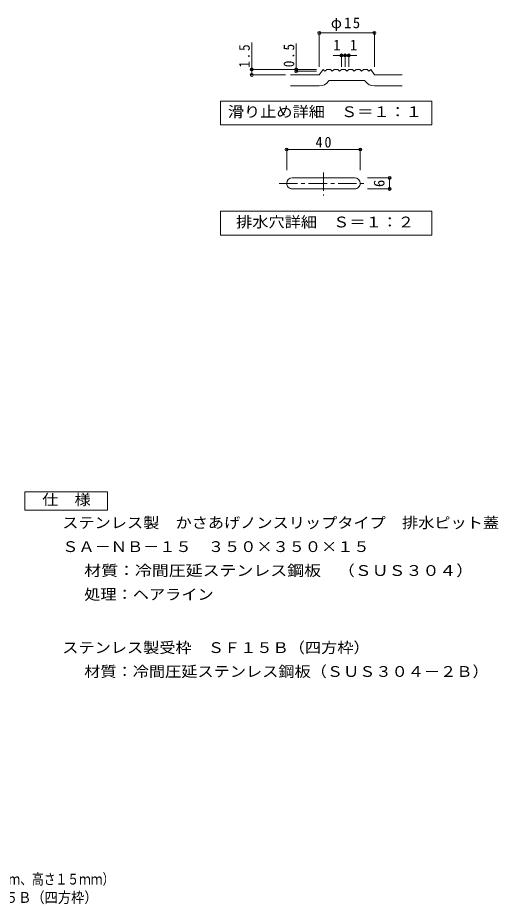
# Model space of a CAD drawing. Units: millimetres, scale not verified, with parts at other scales. Extents: x -1738 to 1534, y -1356 to 1155.
# Drawn here: x 227 to 1534, y -1356 to 1056 of the extents above; entities that cross this region are included whole.
import ezdxf
from ezdxf.enums import TextEntityAlignment as Align

# ---------------------------------------------------------------- set-up
doc = ezdxf.new("R2010")
doc.units = ezdxf.units.MM
doc.header["$LTSCALE"] = 10
doc.header["$PDMODE"] = 32
doc.header["$PDSIZE"] = 8
doc.linetypes.add('CHAIN1', pattern=[8, 5, -1, 1, -1])
for name, color, linetype, lineweight in [('C-0', 3, 'Continuous', 9), ('C-2', 3, 'Continuous', 9), ('C-4', 7, 'Continuous', 9), ('C-5', 3, 'Continuous', 9), ('D-5', 7, 'Continuous', 9)]:
    doc.layers.add(name, color=color, linetype=linetype, lineweight=lineweight)
doc.layers.add('F-4_F-4ﾚｲﾔ', color=2, linetype='Continuous')
doc.layers.add('F-5_F-5ﾚｲﾔ', color=2, linetype='Continuous')
doc.styles.add('ＭＳ ゴシック', font='')
doc.styles.get('ＭＳ ゴシック').set_extended_font_data('MS Gothic')

msp = doc.modelspace()

# ---------------------------------------------------------------- linework, layer by layer
at = {"layer": 'C-0', "color": 7}
for p, q in [((958.35, 641.8), (958.35, 700.84)), ((1158.35, 641.8), (1158.35, 700.84)), ((958.35, 697.84), (1158.35, 697.84)), ((1241.19, 620.62), (1178.24, 620.62)), ((1238.19, 590.62), (1238.19, 620.62)), ((1178.24, 590.62), (1241.19, 590.62))]:
    msp.add_line(p, q, dxfattribs=at)
at = {"layer": 'C-0', "linetype": 'CHAIN1'}
for p, q in [((1058.35, 635.2), (1058.35, 572.55)), ((938.04, 605.62), (1171.65, 605.62))]:
    msp.add_line(p, q, dxfattribs=at)
at = {"layer": 'C-0'}
for p, q in [((1143.35, 620.62), (973.35, 620.62)), ((973.35, 590.62), (1143.35, 590.62))]:
    msp.add_line(p, q, dxfattribs=at)
for centre, start, end in [((973.35, 605.62), 89.99997, 179.99881), ((973.35, 605.62), 179.9994, 270), ((1143.35, 605.62), 1.16566, 89.99944), ((1143.35, 605.62), 270, 0.00124)]:
    msp.add_arc(centre, 15, start, end, dxfattribs=at)
at = {"layer": 'C-2'}
for p, q in [((969.01, 900.61), (1047.14, 900.61)), ((1047.14, 900.61), (1057.15, 915.61)), ((969.01, 870.61), (1047.14, 870.61)), ((1072.11, 883.97), (1073.2, 885.61)), ((1073.2, 885.61), (1171.09, 885.61)), ((1171.09, 885.61), (1172.18, 883.97)), ((1197.14, 870.61), (1272.93, 870.61))]:
    msp.add_line(p, q, dxfattribs=at)
for points in [[(1057.15, 915.61), (1062.15, 910.61), (1067.14, 915.61), (1077.14, 915.61), (1082.15, 910.61), (1087.14, 915.61), (1097.15, 915.61), (1102.15, 910.61), (1107.14, 915.61), (1117.15, 915.61), (1122.14, 910.61), (1127.15, 915.61), (1137.15, 915.61), (1142.14, 910.61), (1147.15, 915.61), (1157.15, 915.61), (1162.14, 910.61), (1167.15, 915.61), (1177.15, 915.61), (1182.15, 910.61), (1187.15, 915.61)], [(1187.15, 915.61), (1197.15, 900.61), (1272.93, 900.61)]]:
    msp.add_lwpolyline(points, dxfattribs=at)
for centre, start, end in [((1047.14, 900.61), 270, 326.30992), ((1197.14, 900.61), 213.69006, 270)]:
    msp.add_arc(centre, 30, start, end, dxfattribs=at)
at = {"layer": 'C-4'}
for p, q in [((1047.14, 923.02), (1047.14, 1017.89)), ((1047.14, 1014.89), (1197.15, 1014.89)), ((1197.15, 923.02), (1197.15, 1017.89)), ((863.34, 900.61), (863.34, 989.05)), ((984.4, 910.61), (984.4, 986.37)), ((1107.14, 923.02), (1107.14, 956.69)), ((1117.15, 923.02), (1117.15, 956.69)), ((1127.15, 923.02), (1127.15, 956.69)), ((1039.38, 915.61), (860.34, 915.61)), ((955.29, 900.61), (860.34, 900.61)), ((1039.38, 910.61), (981.4, 910.61))]:
    msp.add_line(p, q, dxfattribs=at)
msp.add_lwpolyline([(1084.96, 953.69), (1117.15, 953.69), (1149.07, 953.69)], dxfattribs=at)
for p in [(1047.14, 1014.89), (1197.15, 1014.89), (1107.14, 953.69), (1117.15, 953.69), (1127.15, 953.69), (863.34, 915.61), (984.4, 915.61), (863.34, 900.61), (984.4, 910.61), (958.35, 697.84), (1158.35, 697.84), (1238.19, 620.62), (1238.19, 590.62)]:
    msp.add_point(p, dxfattribs=at)
at = {"layer": 'C-5', "color": 7}
for points in [[(778.26, 764.58), (778.26, 829.58), (1353.26, 829.58), (1353.26, 764.58)], [(778.26, 464.58), (778.26, 529.58), (1353.26, 529.58), (1353.26, 464.58)]]:
    msp.add_lwpolyline(points, close=True, dxfattribs=at)
at = {"layer": 'D-5', "color": 2}
for p, q in [((245.82, -233.33), (470.82, -233.33)), ((245.82, -283.33), (245.82, -233.33)), ((470.82, -233.33), (470.82, -283.33)), ((470.82, -283.33), (245.82, -283.33))]:
    msp.add_line(p, q, dxfattribs=at)

# ---------------------------------------------------------------- texts
at = {"layer": 'C-0', "color": 2, "style": 'ＭＳ ゴシック'}
msp.add_text('6', height=29.33, rotation=90, dxfattribs=at).set_placement((1233.18, 595.62), align=Align.BOTTOM_LEFT)
at = {"layer": 'C-0', "color": 2, "insert": (1037.1, 702.84), "char_height": 29.33, "attachment_point": 7, "style": 'ＭＳ ゴシック'}
msp.add_mtext('\\T1.27;\\W0.95;40', dxfattribs=at)
at = {"layer": 'C-4', "color": 2, "style": 'ＭＳ ゴシック'}
for p in [(1085.06, 958.69), (1130.29, 958.69)]:
    msp.add_text('1', height=29.33, dxfattribs=at).set_placement(p, align=Align.BOTTOM_LEFT)
at = {"layer": 'C-4', "color": 2, "insert": (1078.4, 1019.89), "char_height": 29.33, "attachment_point": 7, "style": 'ＭＳ ゴシック'}
msp.add_mtext('\\T1.19;φ15', dxfattribs=at)
at = {"layer": 'C-4', "color": 2, "char_height": 29.33, "attachment_point": 7, "rotation": 90, "style": 'ＭＳ ゴシック'}
for s, insert in [('\\T1.27;\\W0.9;1.5', (858.34, 920.34)), ('\\T1.27;\\W0.9;0.5', (979.4, 921.68))]:
    msp.add_mtext(s, dxfattribs=dict(at, insert=insert))
at = {"layer": 'C-5', "color": 2, "style": 'ＭＳ ゴシック', "width": 1.1}
for s, p in [('滑り止め詳細\u3000Ｓ＝１：１', (798.26, 777.08)), ('排水穴詳細\u3000Ｓ＝１：２', (820.76, 477.08))]:
    msp.add_text(s, height=29.33, dxfattribs=at).set_placement(p, align=Align.BOTTOM_LEFT)
at = {"layer": 'D-5', "color": 2, "style": 'ＭＳ ゴシック'}
for s, width, p in [('仕\u3000様', 1.1, (293.32, -278.33)), ('ステンレス製\u3000かさあげノンスリップタイプ\u3000排水ピット蓋', 1.1, (347.91, -341.25)), ('ＳＡ－ＮＢ－１５\u3000３５０×３５０×１５', 1.1, (347.91, -406.25)), ('材質：冷間圧延ステンレス鋼板\u3000（ＳＵＳ３０４）', 1.15, (407.62, -471.25)), ('処理：ヘアライン', 1.1, (407.62, -536.25)), ('ステンレス製受枠\u3000ＳＦ１５Ｂ（四方枠）', 1.1, (347.91, -681.01)), ('材質：冷間圧延ステンレス鋼板（ＳＵＳ３０４－２Ｂ）', 1.1, (407.62, -746.01))]:
    msp.add_text(s, height=29.33, dxfattribs=dict(at, width=width)).set_placement(p, align=Align.BOTTOM_LEFT)
at = {"layer": 'F-4_F-4ﾚｲﾔ', "style": 'ＭＳ ゴシック', "width": 0.9}
msp.add_text('\u3000\u3000\u3000\u3000\u3000ＳＡ－ＮＢ－１５\u3000３５０×３５０×１５＋ＳＦ１５Ｂ（四方枠）', height=29.33, dxfattribs=at).set_placement((-816.12, -1360.87), align=Align.BOTTOM_LEFT)
at = {"layer": 'F-5_F-5ﾚｲﾔ', "style": 'ＭＳ ゴシック', "width": 0.8}
msp.add_text('ステンレス製\u3000かさあげノンスリップタイプ\u3000排水ピット蓋（板厚３ｍｍ、高さ１５ｍｍ）', height=29.33, dxfattribs=at).set_placement((-822.71, -1310.93), align=Align.BOTTOM_LEFT)

doc.saveas('drawing.dxf')
